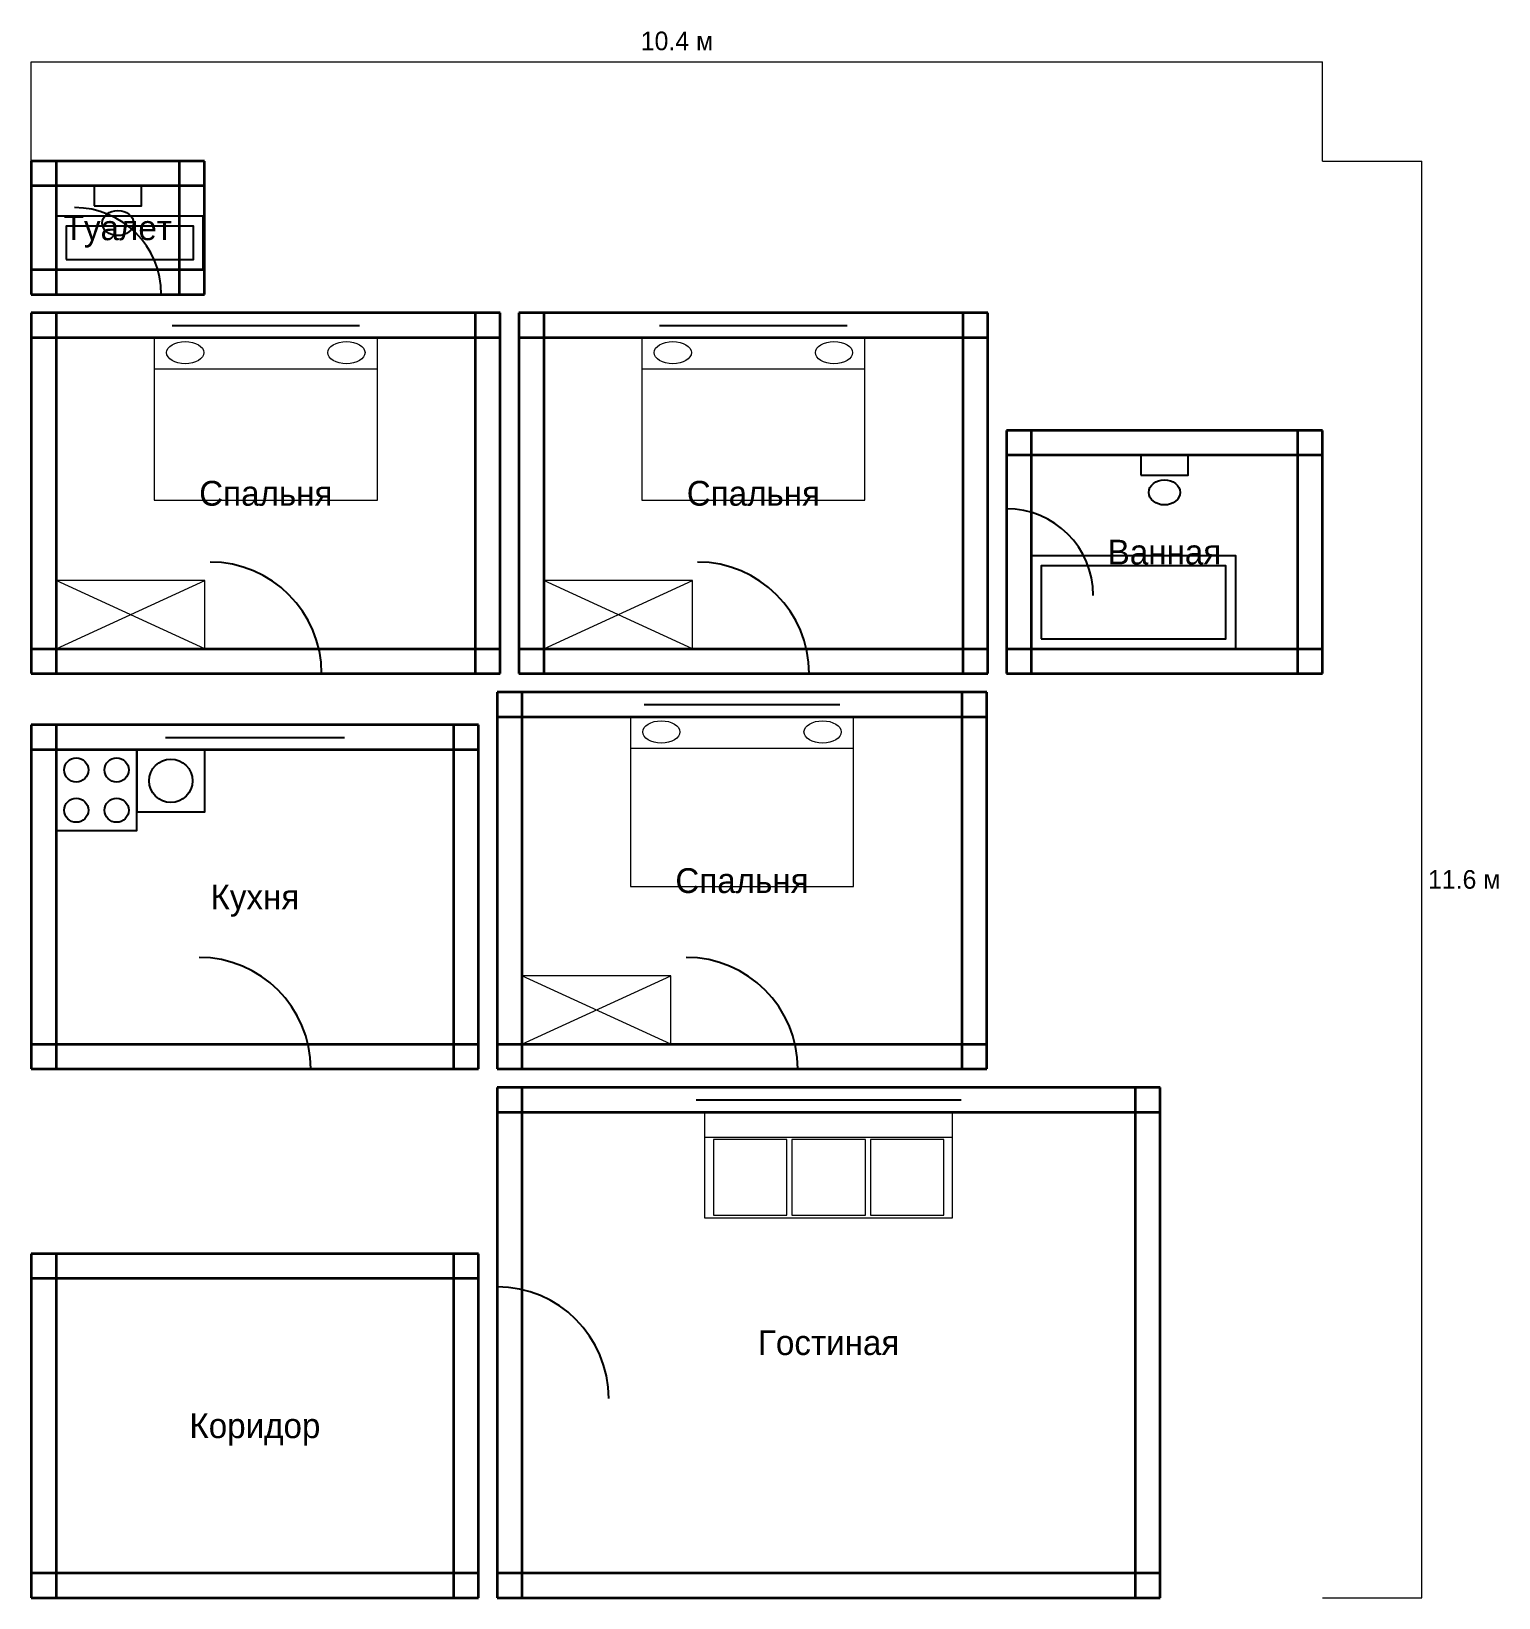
# Model space of a CAD drawing. Header units: metres. Extents: x 0 to 1183, y 0 to 1263.
import ezdxf
from ezdxf.enums import TextEntityAlignment as Align

# ---------------------------------------------------------------- set-up
doc = ezdxf.new("R2010")
doc.units = ezdxf.units.M
for name, color, linetype, lineweight in [('Двери', 7, 'Continuous', 25), ('Мебель', 7, 'Continuous', 18), ('Окна', 7, 'Continuous', 25), ('Размеры', 1, 'Continuous', 13), ('Стены', 7, 'Continuous', 35), ('Текст', 7, 'Continuous', 13)]:
    doc.layers.add(name, color=color, linetype=linetype, lineweight=lineweight)

msp = doc.modelspace()

# ---------------------------------------------------------------- linework, layer by layer
at = {"layer": 'Двери'}
for p, q in [((34.8, 1051.1), (104.8, 1051.1)), ((786.3, 808.25), (786.3, 878.25)), ((144.1, 745.2), (234.1, 745.2)), ((537.3, 745.2), (627.3, 745.2)), ((135.3, 426.4), (225.3, 426.4)), ((528.1, 426.4), (618.1, 426.4)), ((375.6, 160.7), (375.6, 250.7))]:
    msp.add_line(p, q, dxfattribs=at)
for centre, radius in [((34.8, 1051.1), 70), ((786.3, 808.25), 70), ((144.1, 745.2), 90), ((537.3, 745.2), 90), ((135.3, 426.4), 90), ((528.1, 426.4), 90), ((375.6, 160.7), 90)]:
    msp.add_arc(centre, radius, 0, 90, dxfattribs=at)
at = {"layer": 'Мебель'}
for p, q in [((99.1, 991.1), (279.1, 991.1)), ((492.3, 991.1), (672.3, 991.1)), ((20, 765.2), (140, 820.2)), ((140, 765.2), (20, 820.2)), ((413.2, 765.2), (533.2, 820.2)), ((533.2, 765.2), (413.2, 820.2)), ((483.1, 685.2), (663.1, 685.2)), ((395.6, 446.4), (515.6, 501.4)), ((515.6, 446.4), (395.6, 501.4)), ((543, 371.4), (743, 371.4))]:
    msp.add_line(p, q, dxfattribs=at)
for points in [[(99.1, 885.195), (279.1, 885.195), (279.1, 1016.1), (99.1, 1016.1), (99.1, 885.195)], [(492.3, 885.195), (672.3, 885.195), (672.3, 1016.1), (492.3, 1016.1), (492.3, 885.195)], [(20, 765.2), (140, 765.2), (140, 820.2), (20, 820.2), (20, 765.2)], [(413.2, 765.2), (533.2, 765.2), (533.2, 820.2), (413.2, 820.2), (413.2, 765.2)], [(483.1, 573.49), (663.1, 573.49), (663.1, 710.2), (483.1, 710.2), (483.1, 573.49)], [(395.6, 446.4), (515.6, 446.4), (515.6, 501.4), (395.6, 501.4), (395.6, 446.4)], [(543, 306.4), (743, 306.4), (743, 391.4), (543, 391.4), (543, 306.4)], [(550, 308.4), (609.333, 308.4), (609.333, 369.4), (550, 369.4), (550, 308.4)], [(613.333, 308.4), (672.667, 308.4), (672.667, 369.4), (613.333, 369.4), (613.333, 308.4)], [(676.667, 308.4), (736, 308.4), (736, 369.4), (676.667, 369.4), (676.667, 308.4)]]:
    msp.add_lwpolyline(points, dxfattribs=at)
for centre in [(124.1, 1004.1), (254.1, 1004.1), (517.3, 1004.1), (647.3, 1004.1), (508.1, 698.2), (638.1, 698.2)]:
    msp.add_ellipse(centre, major_axis=(15, 0), ratio=0.6, dxfattribs=at)
at = {"layer": 'Окна'}
for p, q in [((113.46, 1036.1), (264.74, 1036.1)), ((506.66, 1036.1), (657.94, 1036.1)), ((113.46, 1026.1), (264.74, 1026.1)), ((506.66, 1026.1), (657.94, 1026.1)), ((113.46, 1016.1), (264.74, 1016.1)), ((506.66, 1016.1), (657.94, 1016.1)), ((494.1, 730.2), (652.1, 730.2)), ((494.1, 720.2), (652.1, 720.2)), ((494.1, 710.2), (652.1, 710.2)), ((108.18, 703.8), (252.42, 703.8)), ((108.18, 693.8), (252.42, 693.8)), ((108.18, 683.8), (252.42, 683.8)), ((536.04, 411.4), (749.96, 411.4)), ((536.04, 401.4), (749.96, 401.4)), ((536.04, 391.4), (749.96, 391.4))]:
    msp.add_line(p, q, dxfattribs=at)
at = {"layer": 'Размеры', "color": 1}
for p, q in [((0, 1238.5), (1041.3, 1238.5)), ((0, 1158.5), (0, 1238.5)), ((1041.3, 1158.5), (1041.3, 1238.5)), ((1041.3, 1158.5), (1121.3, 1158.5)), ((1121.3, 0), (1121.3, 1158.5)), ((1041.3, 0), (1121.3, 0))]:
    msp.add_line(p, q, dxfattribs=at)
at = {"layer": 'Сантехника'}
for points in [[(50.8, 1122.4), (88.8, 1122.4), (88.8, 1138.5), (50.8, 1138.5), (50.8, 1122.4)], [(20, 1071.1), (138.66, 1071.1), (138.66, 1114.06), (20, 1114.06), (20, 1071.1)], [(28, 1079.1), (130.66, 1079.1), (130.66, 1106.06), (28, 1106.06), (28, 1079.1)], [(894.8, 905.2), (932.8, 905.2), (932.8, 921.3), (894.8, 921.3), (894.8, 905.2)], [(806.3, 765.2), (971.3, 765.2), (971.3, 840.2), (806.3, 840.2), (806.3, 765.2)], [(814.3, 773.2), (963.3, 773.2), (963.3, 832.2), (814.3, 832.2), (814.3, 773.2)], [(20, 618.8), (85, 618.8), (85, 683.8), (20, 683.8), (20, 618.8)], [(85, 633.8), (140, 633.8), (140, 683.8), (85, 683.8), (85, 633.8)]]:
    msp.add_lwpolyline(points, dxfattribs=at)
for centre, radius in [((36.25, 667.55), 9.75), ((68.75, 667.55), 9.75), ((112.5, 658.8), 17.5), ((36.25, 635.05), 9.75), ((68.75, 635.05), 9.75)]:
    msp.add_circle(centre, radius, dxfattribs=at)
for centre in [(69.8, 1108.6), (913.8, 891.4)]:
    msp.add_ellipse(centre, major_axis=(12.667, 0), ratio=0.8, dxfattribs=at)
at = {"layer": 'Стены'}
for p, q in [((139.6, 1158.5), (0, 1158.5)), ((0, 1158.5), (0, 1051.1)), ((20, 1158.5), (20, 1051.1)), ((119.6, 1051.1), (119.6, 1158.5)), ((139.6, 1051.1), (139.6, 1158.5)), ((139.6, 1138.5), (0, 1138.5)), ((0, 1071.1), (139.6, 1071.1)), ((0, 1051.1), (139.6, 1051.1)), ((378.2, 1036.1), (0, 1036.1)), ((0, 1036.1), (0, 745.2)), ((20, 1036.1), (20, 745.2)), ((358.2, 745.2), (358.2, 1036.1)), ((378.2, 745.2), (378.2, 1036.1)), ((771.4, 1036.1), (393.2, 1036.1)), ((393.2, 1036.1), (393.2, 745.2)), ((413.2, 1036.1), (413.2, 745.2)), ((751.4, 745.2), (751.4, 1036.1)), ((771.4, 745.2), (771.4, 1036.1)), ((378.2, 1016.1), (0, 1016.1)), ((771.4, 1016.1), (393.2, 1016.1)), ((1041.3, 941.3), (786.3, 941.3)), ((786.3, 941.3), (786.3, 745.2)), ((806.3, 941.3), (806.3, 745.2)), ((1021.3, 745.2), (1021.3, 941.3)), ((1041.3, 745.2), (1041.3, 941.3)), ((1041.3, 921.3), (786.3, 921.3)), ((0, 765.2), (378.2, 765.2)), ((393.2, 765.2), (771.4, 765.2)), ((786.3, 765.2), (1041.3, 765.2)), ((0, 745.2), (378.2, 745.2)), ((393.2, 745.2), (771.4, 745.2)), ((786.3, 745.2), (1041.3, 745.2)), ((770.6, 730.2), (375.6, 730.2)), ((375.6, 730.2), (375.6, 426.4)), ((395.6, 730.2), (395.6, 426.4)), ((750.6, 426.4), (750.6, 730.2)), ((770.6, 426.4), (770.6, 730.2)), ((770.6, 710.2), (375.6, 710.2)), ((360.6, 703.8), (0, 703.8)), ((0, 703.8), (0, 426.4)), ((20, 703.8), (20, 426.4)), ((340.6, 426.4), (340.6, 703.8)), ((360.6, 426.4), (360.6, 703.8)), ((360.6, 683.8), (0, 683.8)), ((0, 446.4), (360.6, 446.4)), ((375.6, 446.4), (770.6, 446.4)), ((0, 426.4), (360.6, 426.4)), ((375.6, 426.4), (770.6, 426.4)), ((910.4, 411.4), (375.6, 411.4)), ((375.6, 411.4), (375.6, 0)), ((395.6, 411.4), (395.6, 0)), ((890.4, 0), (890.4, 411.4)), ((910.4, 0), (910.4, 411.4)), ((910.4, 391.4), (375.6, 391.4)), ((360.6, 277.4), (0, 277.4)), ((0, 277.4), (0, 0)), ((20, 277.4), (20, 0)), ((340.6, 0), (340.6, 277.4)), ((360.6, 0), (360.6, 277.4)), ((360.6, 257.4), (0, 257.4)), ((0, 20), (360.6, 20)), ((375.6, 20), (910.4, 20)), ((0, 0), (360.6, 0)), ((375.6, 0), (910.4, 0))]:
    msp.add_line(p, q, dxfattribs=at)

# ---------------------------------------------------------------- texts
at = {"layer": 'Размеры', "color": 1}
msp.add_text('10.4 м', height=15, dxfattribs=at).set_placement((520.65, 1243.5), align=Align.BOTTOM_CENTER)
msp.add_text('11.6 м', height=15, dxfattribs=at).set_placement((1126.3, 579.25), align=Align.MIDDLE_LEFT)
at = {"layer": 'Текст'}
for s, p in [('Туалет', (69.8, 1104.8)), ('Спальня', (189.1, 890.65)), ('Спальня', (582.3, 890.65)), ('Ванная', (913.8, 843.25)), ('Спальня', (573.1, 578.3)), ('Кухня', (180.3, 565.1)), ('Гостиная', (643, 205.7)), ('Коридор', (180.3, 138.7))]:
    msp.add_text(s, height=20, dxfattribs=at).set_placement(p, align=Align.MIDDLE_CENTER)

doc.saveas('drawing.dxf')
